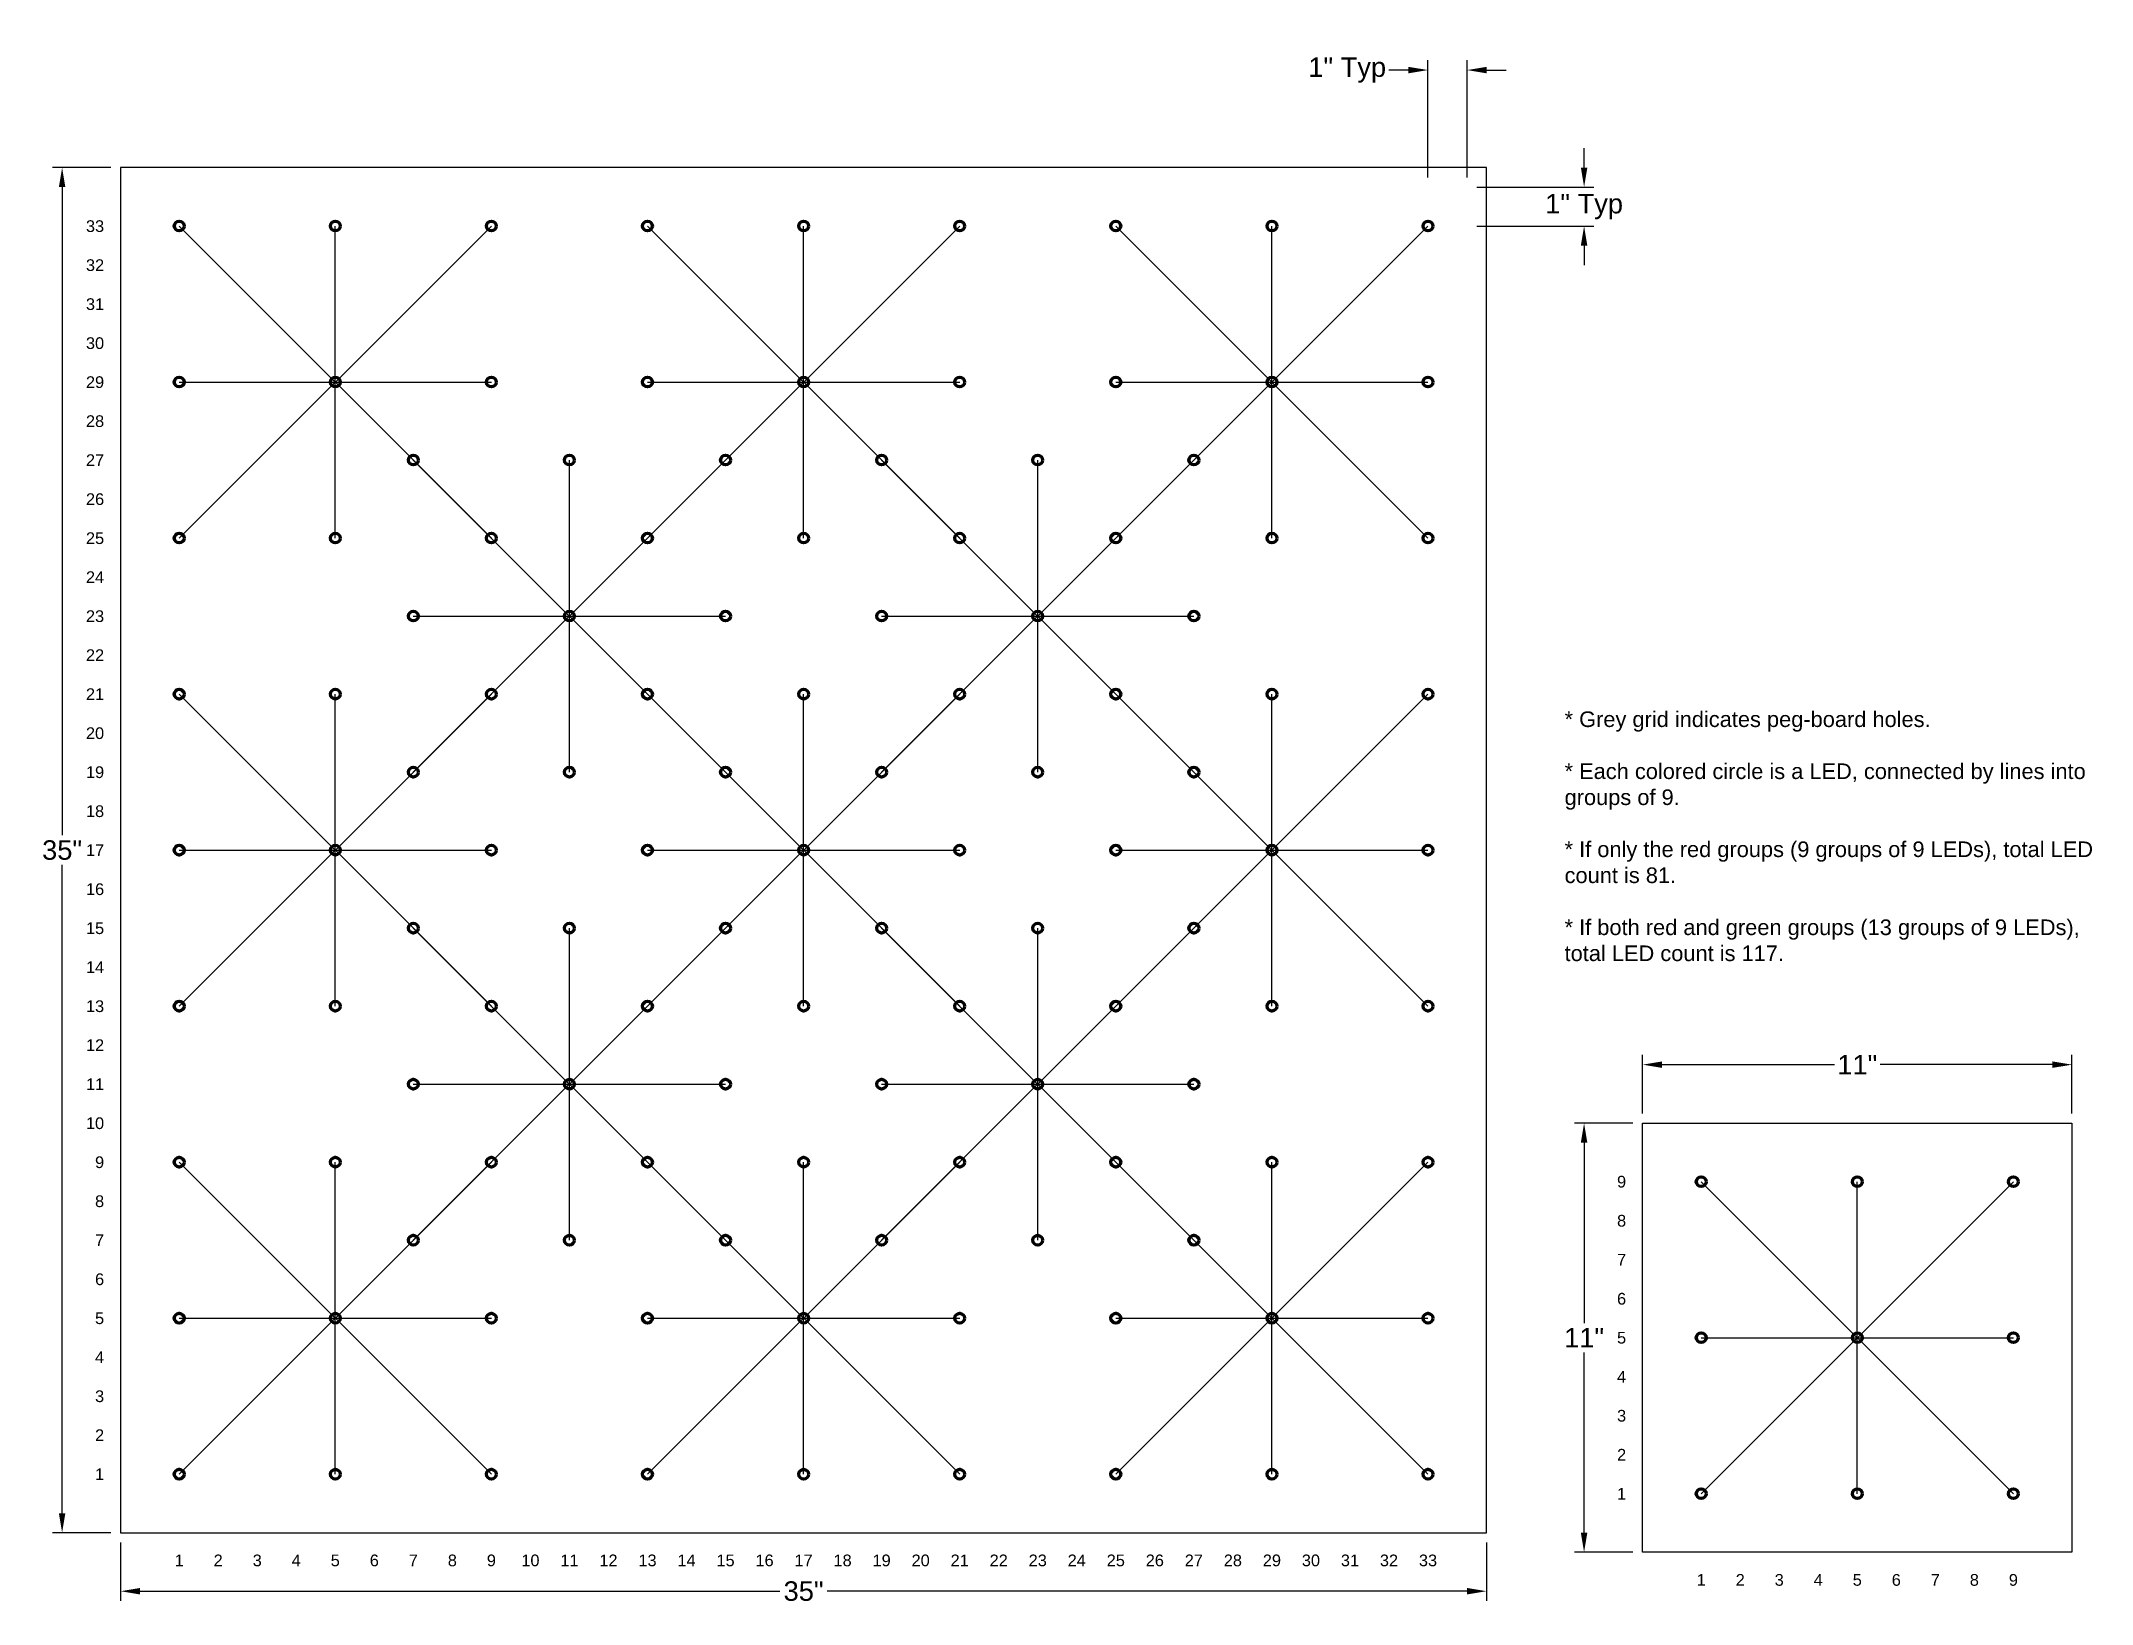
# Model space of a CAD drawing. Header units: inches. Extents: x -2 to 50.5, y -1.8 to 38.2.
import ezdxf
from ezdxf.enums import TextEntityAlignment as Align

# ---------------------------------------------------------------- set-up
doc = ezdxf.new("R2010")
doc.units = ezdxf.units.IN
doc.header["$MEASUREMENT"] = 0
for name, color, linetype in [('Layer1', 5, 'Continuous'), ('Layer2', 1, 'Continuous'), ('Layer3', 3, 'Continuous'), ('Layer4', 7, 'Continuous')]:
    doc.layers.add(name, color=color, linetype=linetype)
doc.styles.get("Standard").update_dxf_attribs({"font": 'arial.ttf'})
doc.dimstyles.get("Standard").update_dxf_attribs({"dimtxt": 0.18, "dimasz": 0.18, "dimexe": 0.18, "dimexo": 0.0625, "dimgap": 0.09, "dimtad": 0, "dimtih": 1, "dimtoh": 1, "dimdec": 4, "dimzin": 0, "dimdsep": 46, "dimtxsty": 'Standard', "dimcen": 0.09, "dimadec": 0, "dimazin": 0, "dimtfac": 1, "dimtdec": 4, "dimtofl": 0, "dimtmove": 0, "dimatfit": 3, "dimfxl": 1, "dimtolj": 1, "dimtzin": 0, "dimarcsym": 0})

# ---------------------------------------------------------------- blocks, each defined once
blk = doc.blocks.new('*D1')
at = {"layer": 'Defpoints', "color": 0}
for p in [(0, 0), (35, 0), (35, -1.5)]:
    blk.add_point(p, dxfattribs=at)
at = {"layer": 'Layer1', "color": 0, "lineweight": -2}
for p, q in [((0, -0.25), (0, -1.75)), ((35, -0.25), (35, -1.75)), ((0.5, -1.5), (16.894, -1.5)), ((34.5, -1.5), (18.106, -1.5))]:
    blk.add_line(p, q, dxfattribs=at)
at = {"layer": 'Layer1', "color": 0}
for points in [[(0.5, -1.417), (0.5, -1.583), (0, -1.5)], [(34.5, -1.583), (34.5, -1.417), (35, -1.5)]]:
    blk.add_solid(points, dxfattribs=at)
at = {"layer": 'Layer1', "color": 0, "insert": (17.5, -1.5), "char_height": 0.5, "attachment_point": 5}
blk.add_mtext('\\A1;35"', dxfattribs=at)
blk = doc.blocks.new('*D2')
at = {"layer": 'Defpoints', "color": 0}
for p in [(-1.5, 35), (0, 35), (0, 0)]:
    blk.add_point(p, dxfattribs=at)
at = {"layer": 'Layer1', "color": 0, "lineweight": -2}
for p, q in [((-0.25, 35), (-1.75, 35)), ((-1.5, 34.5), (-1.5, 17.88)), ((-1.5, 0.5), (-1.5, 17.12)), ((-0.25, 0), (-1.75, 0))]:
    blk.add_line(p, q, dxfattribs=at)
at = {"layer": 'Layer1', "color": 0}
for points in [[(-1.417, 34.5), (-1.583, 34.5), (-1.5, 35)], [(-1.583, 0.5), (-1.417, 0.5), (-1.5, 0)]]:
    blk.add_solid(points, dxfattribs=at)
at = {"layer": 'Layer1', "color": 0, "insert": (-1.5, 17.5), "char_height": 0.5, "attachment_point": 5}
blk.add_mtext('\\A1;35"', dxfattribs=at)
blk = doc.blocks.new('*D3')
at = {"layer": 'Defpoints', "color": 0}
for p in [(34.5, 34.5), (37.5, 34.5), (34.5, 33.5)]:
    blk.add_point(p, dxfattribs=at)
at = {"layer": 'Layer1', "color": 0, "lineweight": -2}
for p, q in [((37.5, 35), (37.5, 35.5)), ((34.75, 34.5), (37.75, 34.5)), ((34.75, 33.5), (37.75, 33.5)), ((37.5, 33), (37.5, 32.5))]:
    blk.add_line(p, q, dxfattribs=at)
at = {"layer": 'Layer1', "color": 0}
for points in [[(37.417, 35), (37.583, 35), (37.5, 34.5)], [(37.583, 33), (37.417, 33), (37.5, 33.5)]]:
    blk.add_solid(points, dxfattribs=at)
at = {"layer": 'Layer1', "color": 0, "insert": (37.5, 34), "char_height": 0.5, "attachment_point": 5}
blk.add_mtext('\\A1;1" Typ', dxfattribs=at)
blk = doc.blocks.new('*D4')
at = {"layer": 'Defpoints', "color": 0}
for p in [(33.5, 37.5), (33.5, 34.5), (34.5, 34.5)]:
    blk.add_point(p, dxfattribs=at)
at = {"layer": 'Layer1', "color": 0, "lineweight": -2}
for p, q in [((33, 37.5), (32.5, 37.5)), ((33.5, 34.75), (33.5, 37.75)), ((34.5, 34.75), (34.5, 37.75)), ((35, 37.5), (35.5, 37.5))]:
    blk.add_line(p, q, dxfattribs=at)
at = {"layer": 'Layer1', "color": 0}
for points in [[(33, 37.417), (33, 37.583), (33.5, 37.5)], [(35, 37.583), (35, 37.417), (34.5, 37.5)]]:
    blk.add_solid(points, dxfattribs=at)
at = {"layer": 'Layer1', "color": 0, "insert": (31.43, 37.5), "char_height": 0.5, "attachment_point": 5}
blk.add_mtext('\\A1;1" Typ', dxfattribs=at)
blk = doc.blocks.new('*D5')
at = {"layer": 'Defpoints', "color": 0}
for p in [(37.5, 10.5), (39, 10.5), (39, -0.5)]:
    blk.add_point(p, dxfattribs=at)
at = {"layer": 'Layer1', "color": 0, "lineweight": -2}
for p, q in [((38.75, 10.5), (37.25, 10.5)), ((37.5, 10), (37.5, 5.376)), ((37.5, 0), (37.5, 4.624)), ((38.75, -0.5), (37.25, -0.5))]:
    blk.add_line(p, q, dxfattribs=at)
at = {"layer": 'Layer1', "color": 0}
for points in [[(37.583, 10), (37.417, 10), (37.5, 10.5)], [(37.417, 0), (37.583, 0), (37.5, -0.5)]]:
    blk.add_solid(points, dxfattribs=at)
at = {"layer": 'Layer1', "color": 0, "insert": (37.5, 5), "char_height": 0.5, "attachment_point": 5}
blk.add_mtext('\\A1;11"', dxfattribs=at)
blk = doc.blocks.new('*D6')
at = {"layer": 'Defpoints', "color": 0}
for p in [(50, 12), (39, 10.5), (50, 10.5)]:
    blk.add_point(p, dxfattribs=at)
at = {"layer": 'Layer1', "color": 0, "lineweight": -2}
for p, q in [((39, 10.75), (39, 12.25)), ((50, 10.75), (50, 12.25)), ((39.5, 12), (43.917, 12)), ((49.5, 12), (45.083, 12))]:
    blk.add_line(p, q, dxfattribs=at)
at = {"layer": 'Layer1', "color": 0}
for points in [[(39.5, 12.083), (39.5, 11.917), (39, 12)], [(49.5, 11.917), (49.5, 12.083), (50, 12)]]:
    blk.add_solid(points, dxfattribs=at)
at = {"layer": 'Layer1', "color": 0, "insert": (44.5, 12), "char_height": 0.5, "attachment_point": 5}
blk.add_mtext('\\A1;11"', dxfattribs=at)

msp = doc.modelspace()

# ---------------------------------------------------------------- linework, layer by layer
msp.add_lwpolyline([(39, -0.5), (39, 10.5), (50, 10.5), (50, -0.5)], close=True)
at = {"layer": 'Layer2'}
for p, q in [((1.5, 33.5), (9.5, 25.5)), ((9.5, 33.5), (1.5, 25.5)), ((5.5, 25.5), (5.5, 33.5)), ((13.5, 33.5), (21.5, 25.5)), ((21.5, 33.5), (13.5, 25.5)), ((17.5, 25.5), (17.5, 33.5)), ((25.5, 33.5), (33.5, 25.5)), ((33.5, 33.5), (25.5, 25.5)), ((29.5, 25.5), (29.5, 33.5)), ((1.5, 29.5), (9.5, 29.5)), ((13.5, 29.5), (21.5, 29.5)), ((25.5, 29.5), (33.5, 29.5)), ((1.5, 21.5), (9.5, 13.5)), ((9.5, 21.5), (1.5, 13.5)), ((5.5, 13.5), (5.5, 21.5)), ((13.5, 21.5), (21.5, 13.5)), ((21.5, 21.5), (13.5, 13.5)), ((17.5, 13.5), (17.5, 21.5)), ((25.5, 21.5), (33.5, 13.5)), ((33.5, 21.5), (25.5, 13.5)), ((29.5, 13.5), (29.5, 21.5)), ((1.5, 17.5), (9.5, 17.5)), ((13.5, 17.5), (21.5, 17.5)), ((25.5, 17.5), (33.5, 17.5)), ((1.5, 9.5), (9.5, 1.5)), ((9.5, 9.5), (1.5, 1.5)), ((5.5, 1.5), (5.5, 9.5)), ((13.5, 9.5), (21.5, 1.5)), ((21.5, 9.5), (13.5, 1.5)), ((17.5, 1.5), (17.5, 9.5)), ((25.5, 9.5), (33.5, 1.5)), ((33.5, 9.5), (25.5, 1.5)), ((29.5, 1.5), (29.5, 9.5)), ((40.5, 9), (48.5, 1)), ((48.5, 9), (40.5, 1)), ((44.5, 1), (44.5, 9)), ((1.5, 5.5), (9.5, 5.5)), ((13.5, 5.5), (21.5, 5.5)), ((25.5, 5.5), (33.5, 5.5)), ((40.5, 5), (48.5, 5))]:
    msp.add_line(p, q, dxfattribs=at)
at = {"layer": 'Layer2', "lineweight": 200}
for centre in [(1.5, 33.5), (5.5, 33.5), (9.5, 33.5), (13.5, 33.5), (17.5, 33.5), (21.5, 33.5), (25.5, 33.5), (29.5, 33.5), (33.5, 33.5), (1.5, 29.5), (5.5, 29.5), (9.5, 29.5), (13.5, 29.5), (17.5, 29.5), (21.5, 29.5), (25.5, 29.5), (29.5, 29.5), (33.5, 29.5), (1.5, 25.5), (5.5, 25.5), (9.5, 25.5), (13.5, 25.5), (17.5, 25.5), (21.5, 25.5), (25.5, 25.5), (29.5, 25.5), (33.5, 25.5), (1.5, 21.5), (5.5, 21.5), (9.5, 21.5), (13.5, 21.5), (17.5, 21.5), (21.5, 21.5), (25.5, 21.5), (29.5, 21.5), (33.5, 21.5), (1.5, 17.5), (5.5, 17.5), (9.5, 17.5), (13.5, 17.5), (17.5, 17.5), (21.5, 17.5), (25.5, 17.5), (29.5, 17.5), (33.5, 17.5), (1.5, 13.5), (5.5, 13.5), (9.5, 13.5), (13.5, 13.5), (17.5, 13.5), (21.5, 13.5), (25.5, 13.5), (29.5, 13.5), (33.5, 13.5), (1.5, 9.5), (5.5, 9.5), (9.5, 9.5), (13.5, 9.5), (17.5, 9.5), (21.5, 9.5), (25.5, 9.5), (29.5, 9.5), (33.5, 9.5), (40.5, 9), (44.5, 9), (48.5, 9), (1.5, 5.5), (5.5, 5.5), (9.5, 5.5), (13.5, 5.5), (17.5, 5.5), (21.5, 5.5), (25.5, 5.5), (29.5, 5.5), (33.5, 5.5), (40.5, 5), (44.5, 5), (48.5, 5), (1.5, 1.5), (5.5, 1.5), (9.5, 1.5), (13.5, 1.5), (17.5, 1.5), (21.5, 1.5), (25.5, 1.5), (29.5, 1.5), (33.5, 1.5), (40.5, 1), (44.5, 1), (48.5, 1)]:
    msp.add_circle(centre, 0.125, dxfattribs=at)
at = {"layer": 'Layer3'}
for p, q in [((7.5, 27.5), (15.5, 19.5)), ((15.5, 27.5), (7.5, 19.5)), ((11.5, 19.5), (11.5, 27.5)), ((19.5, 27.5), (27.5, 19.5)), ((27.5, 27.5), (19.5, 19.5)), ((23.5, 19.5), (23.5, 27.5)), ((7.5, 23.5), (15.5, 23.5)), ((19.5, 23.5), (27.5, 23.5)), ((7.5, 15.5), (15.5, 7.5)), ((15.5, 15.5), (7.5, 7.5)), ((11.5, 7.5), (11.5, 15.5)), ((19.5, 15.5), (27.5, 7.5)), ((27.5, 15.5), (19.5, 7.5)), ((23.5, 7.5), (23.5, 15.5)), ((7.5, 11.5), (15.5, 11.5)), ((19.5, 11.5), (27.5, 11.5))]:
    msp.add_line(p, q, dxfattribs=at)
at = {"layer": 'Layer3', "lineweight": 200}
for centre in [(7.5, 27.5), (11.5, 27.5), (15.5, 27.5), (19.5, 27.5), (23.5, 27.5), (27.5, 27.5), (7.5, 23.5), (11.5, 23.5), (15.5, 23.5), (19.5, 23.5), (23.5, 23.5), (27.5, 23.5), (7.5, 19.5), (11.5, 19.5), (15.5, 19.5), (19.5, 19.5), (23.5, 19.5), (27.5, 19.5), (7.5, 15.5), (11.5, 15.5), (15.5, 15.5), (19.5, 15.5), (23.5, 15.5), (27.5, 15.5), (7.5, 11.5), (11.5, 11.5), (15.5, 11.5), (19.5, 11.5), (23.5, 11.5), (27.5, 11.5), (7.5, 7.5), (11.5, 7.5), (15.5, 7.5), (19.5, 7.5), (23.5, 7.5), (27.5, 7.5)]:
    msp.add_circle(centre, 0.125, dxfattribs=at)
at = {"layer": 'Layer4'}
msp.add_lwpolyline([(0, 35), (0, 0), (35, 0), (35, 35)], close=True, dxfattribs=at)

# ---------------------------------------------------------------- texts
at = {"insert": (37, 21.057), "char_height": 0.4, "width": 14, "attachment_point": 1}
msp.add_mtext('{* Grey grid indicates peg-board holes.\\P\\P* Each colored circle is a LED, connected by lines into groups of 9.\\P\\P* If only the red groups (9 groups of 9 LEDs), total LED count is 81.\\P\\P* If both red and green groups (13 groups of 9 LEDs), total LED count is 117.}', dxfattribs=at)
at = {"layer": 'Layer1'}
for s, p in [('33', (-0.423, 33.499)), ('32', (-0.423, 32.499)), ('31', (-0.423, 31.499)), ('30', (-0.423, 30.499)), ('29', (-0.423, 29.499)), ('28', (-0.423, 28.499)), ('27', (-0.423, 27.499)), ('26', (-0.423, 26.499)), ('25', (-0.423, 25.499)), ('24', (-0.423, 24.499)), ('23', (-0.423, 23.499)), ('22', (-0.423, 22.499)), ('21', (-0.423, 21.499)), ('20', (-0.423, 20.499)), ('19', (-0.423, 19.499)), ('18', (-0.423, 18.499)), ('17', (-0.423, 17.499)), ('16', (-0.423, 16.499)), ('15', (-0.423, 15.499)), ('14', (-0.423, 14.499)), ('13', (-0.423, 13.499)), ('12', (-0.423, 12.499)), ('11', (-0.423, 11.499)), ('10', (-0.423, 10.499)), ('9', (-0.423, 9.499)), ('9', (38.577, 8.999)), ('8', (-0.423, 8.499)), ('8', (38.577, 7.999)), ('7', (-0.423, 7.499)), ('7', (38.577, 6.999)), ('6', (-0.423, 6.499)), ('6', (38.577, 5.999)), ('5', (-0.423, 5.499)), ('5', (38.577, 4.999)), ('4', (-0.423, 4.499)), ('4', (38.577, 3.999)), ('3', (-0.423, 3.499)), ('3', (38.577, 2.999)), ('2', (-0.423, 2.499)), ('2', (38.577, 1.999)), ('1', (-0.423, 1.499)), ('1', (38.577, 0.999))]:
    msp.add_text(s, height=0.3, dxfattribs=at).set_placement(p, align=Align.MIDDLE_RIGHT)
for s, p in [('1', (1.5, -0.56)), ('2', (2.5, -0.56)), ('3', (3.5, -0.56)), ('4', (4.5, -0.56)), ('5', (5.5, -0.56)), ('6', (6.5, -0.56)), ('7', (7.5, -0.56)), ('8', (8.5, -0.56)), ('9', (9.5, -0.56)), ('10', (10.5, -0.56)), ('11', (11.5, -0.56)), ('12', (12.5, -0.56)), ('13', (13.5, -0.56)), ('14', (14.5, -0.56)), ('15', (15.5, -0.56)), ('16', (16.5, -0.56)), ('17', (17.5, -0.56)), ('18', (18.5, -0.56)), ('19', (19.5, -0.56)), ('20', (20.5, -0.56)), ('21', (21.5, -0.56)), ('22', (22.5, -0.56)), ('23', (23.5, -0.56)), ('24', (24.5, -0.56)), ('25', (25.5, -0.56)), ('26', (26.5, -0.56)), ('27', (27.5, -0.56)), ('28', (28.5, -0.56)), ('29', (29.5, -0.56)), ('30', (30.5, -0.56)), ('31', (31.5, -0.56)), ('32', (32.5, -0.56)), ('33', (33.5, -0.56)), ('1', (40.5, -1.06)), ('2', (41.5, -1.06)), ('3', (42.5, -1.06)), ('4', (43.5, -1.06)), ('5', (44.5, -1.06)), ('6', (45.5, -1.06)), ('7', (46.5, -1.06)), ('8', (47.5, -1.06)), ('9', (48.5, -1.06))]:
    msp.add_text(s, height=0.3, dxfattribs=at).set_placement(p, align=Align.TOP_CENTER)

# ---------------------------------------------------------------- dimensions: what is measured, and where the dimension line sits
dim = msp.add_linear_dim(base=(33.5, 37.5), p1=(34.5, 34.5), p2=(33.5, 34.5), text='<> Typ', dimstyle='Standard', override={"dimtxt": 0.5, "dimasz": 0.5, "dimexe": 0.25, "dimexo": 0.25, "dimgap": 0.125, "dimdec": 0, "dimpost": '"'}, dxfattribs=at)
dim.commit()
dim.dimension.update_dxf_attribs({"geometry": '*D4', "text_midpoint": (31.43, 37.5)})
dim = msp.add_linear_dim(base=(37.5, 34.5), p1=(34.5, 33.5), p2=(34.5, 34.5), angle=90, text='<> Typ', dimstyle='Standard', override={"dimtxt": 0.5, "dimasz": 0.5, "dimexe": 0.25, "dimexo": 0.25, "dimgap": 0.125, "dimdec": 0, "dimpost": '"'}, dxfattribs=at)
dim.commit()
dim.dimension.update_dxf_attribs({"geometry": '*D3', "text_midpoint": (37.5, 34)})
dim = msp.add_linear_dim(base=(-1.5, 35), p1=(0, 0), p2=(0, 35), angle=90, dimstyle='Standard', override={"dimtxt": 0.5, "dimasz": 0.5, "dimexe": 0.25, "dimexo": 0.25, "dimgap": 0.125, "dimdec": 0, "dimpost": '"'}, dxfattribs=at)
dim.commit()
dim.dimension.update_dxf_attribs({"geometry": '*D2', "text_midpoint": (-1.5, 17.5)})
dim = msp.add_linear_dim(base=(50, 12), p1=(39, 10.5), p2=(50, 10.5), dimstyle='Standard', override={"dimtxt": 0.5, "dimasz": 0.5, "dimexe": 0.25, "dimexo": 0.25, "dimgap": 0.125, "dimdec": 0, "dimpost": '"'}, dxfattribs=at)
dim.commit()
dim.dimension.update_dxf_attribs({"geometry": '*D6', "text_midpoint": (44.5, 12), "dimtype": 160})
dim = msp.add_linear_dim(base=(37.5, 10.5), p1=(39, -0.5), p2=(39, 10.5), angle=90, dimstyle='Standard', override={"dimtxt": 0.5, "dimasz": 0.5, "dimexe": 0.25, "dimexo": 0.25, "dimgap": 0.125, "dimdec": 0, "dimpost": '"'}, dxfattribs=at)
dim.commit()
dim.dimension.update_dxf_attribs({"geometry": '*D5', "text_midpoint": (37.5, 5), "dimtype": 160})
dim = msp.add_linear_dim(base=(35, -1.5), p1=(0, 0), p2=(35, 0), dimstyle='Standard', override={"dimtxt": 0.5, "dimasz": 0.5, "dimexe": 0.25, "dimexo": 0.25, "dimgap": 0.125, "dimdec": 0, "dimpost": '"'}, dxfattribs=at)
dim.commit()
dim.dimension.update_dxf_attribs({"geometry": '*D1', "text_midpoint": (17.5, -1.5)})

doc.saveas('drawing.dxf')
